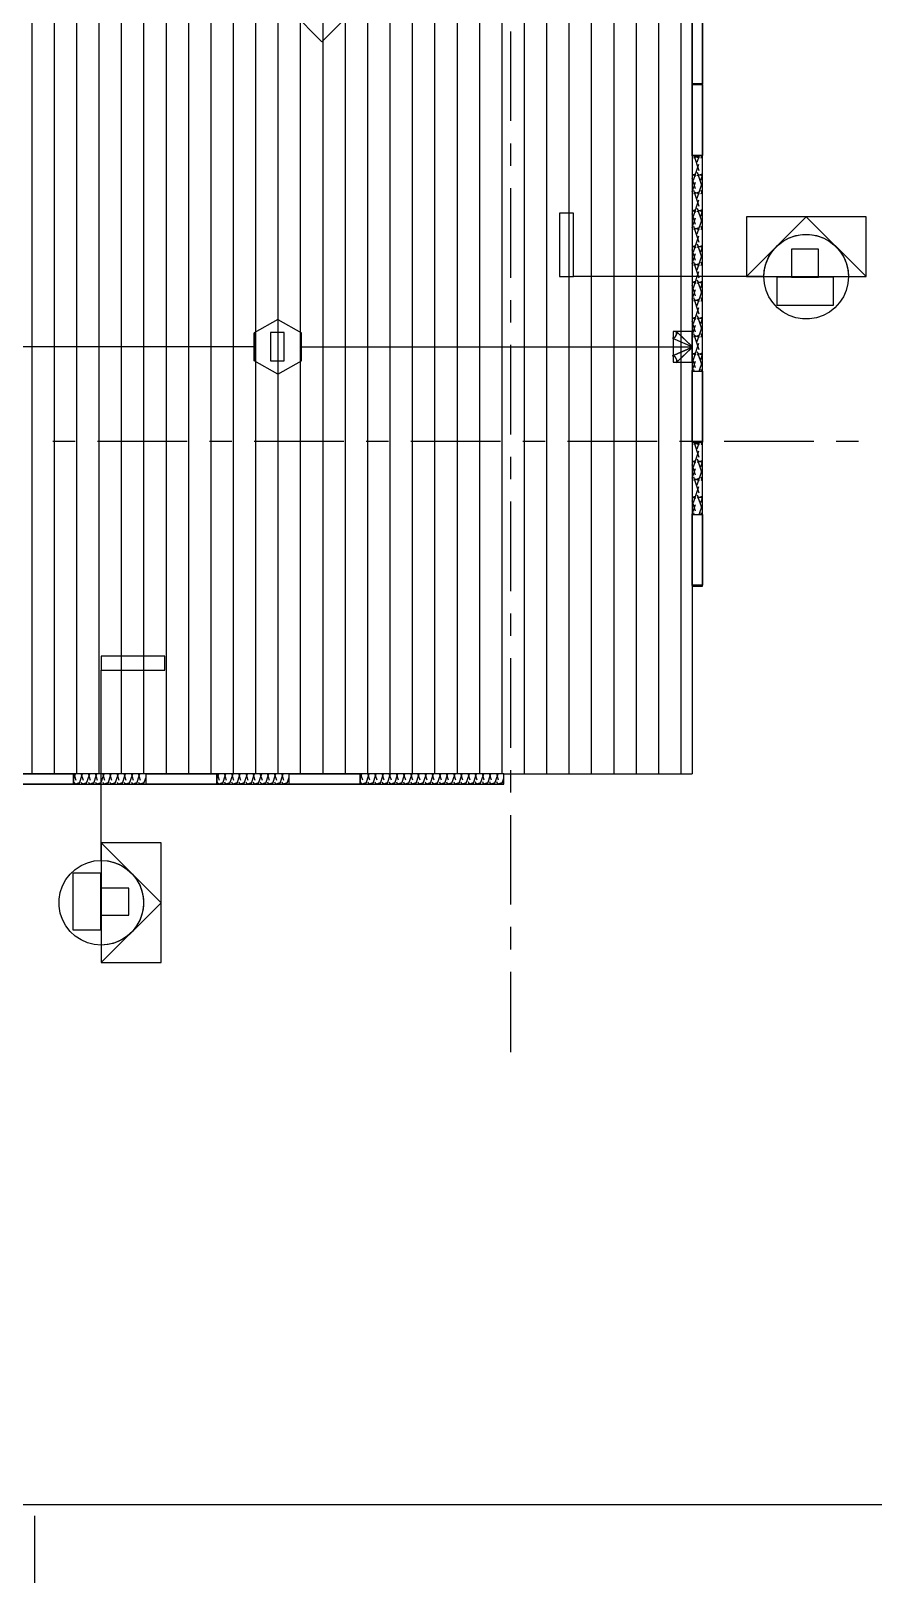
# Model space of a CAD drawing. Extents: x 0 to 3024, y 0 to 2160.
# Drawn here: x 1376 to 1715, y 23 to 646 of the extents above; entities that cross this region are included whole.
import ezdxf

# ---------------------------------------------------------------- set-up
doc = ezdxf.new("R2010")
doc.units = 0
doc.layers.add('CTR-1st_Phase-Structure_S213-THIRD_FLOOR_FRAMING_PLAN', color=7, linetype='CONTINUOUS')

msp = doc.modelspace()

# ---------------------------------------------------------------- linework, layer by layer
at = {"layer": 'CTR-1st_Phase-Structure_S213-THIRD_FLOOR_FRAMING_PLAN', "color": 7}
for points in [[(53.999999, 2106.060001), (53.999999, 54.060053), (2969.999926, 54.060053)], [(1641.479959, 625.200038), (1641.479959, 653.700038)], [(1645.559959, 653.700038), (1645.559959, 625.200038)], [(1641.479959, 625.200038), (1645.559959, 625.200038)], [(1641.479959, 596.400039), (1641.479959, 624.900038)], [(1641.479959, 624.900038), (1645.559959, 624.900038)], [(1645.559959, 624.900038), (1645.559959, 596.400039)], [(1641.479959, 596.400039), (1645.559959, 596.400039)], [(1588.13996, 573.18004), (1588.13996, 547.68004)], [(1593.77996, 573.18004), (1588.13996, 573.18004)], [(1593.77996, 547.68004), (1593.77996, 573.18004)], [(1704.299957, 547.68004), (1711.379957, 547.68004), (1687.319958, 571.74004), (1663.259958, 547.68004), (1670.279958, 547.68004), (1670.519958, 550.44004), (1671.239958, 553.20004), (1672.319958, 555.78004), (1673.879958, 558.12004), (1675.799958, 560.16004), (1678.019958, 561.90004), (1680.479958, 563.22004), (1683.119958, 564.18004), (1685.879958, 564.60004), (1688.699958, 564.60004), (1691.459958, 564.18004), (1694.159958, 563.22004), (1696.619958, 561.90004), (1698.839958, 560.16004), (1700.699957, 558.12004), (1702.259957, 555.78004), (1703.399957, 553.20004), (1704.059957, 550.44004), (1704.299957, 547.68004), (1704.059957, 544.86004), (1703.399957, 542.16004), (1702.259957, 539.580041), (1700.699957, 537.240041), (1698.839958, 535.140041), (1696.619958, 533.400041), (1694.159958, 532.080041), (1691.459958, 531.180041), (1688.699958, 530.700041), (1685.879958, 530.700041), (1683.119958, 531.180041), (1680.479958, 532.080041), (1678.019958, 533.400041), (1675.799958, 535.140041), (1673.879958, 537.240041), (1672.319958, 539.580041), (1671.239958, 542.16004), (1670.519958, 544.86004), (1670.279958, 547.68004)], [(1588.13996, 547.68004), (1593.77996, 547.68004)], [(1670.279958, 547.68004), (1593.77996, 547.68004)], [(1474.919963, 530.400041), (1465.319963, 525.060041), (1465.319963, 513.900041)], [(1474.919963, 530.400041), (1484.399963, 525.060041)], [(1474.919963, 508.500041), (1465.319963, 513.900041), (1465.319963, 525.060041)], [(1474.919963, 508.500041), (1484.399963, 513.900041), (1484.399963, 525.060041)], [(1634.579959, 523.380041), (1634.939959, 524.040041)], [(1641.539959, 519.480041), (1634.879959, 525.780041)], [(1635.179959, 524.820041), (1635.179959, 525.420041), (1634.879959, 525.780041)], [(1634.999959, 524.040041), (1635.179959, 524.760041)], [(1465.319963, 519.480041), (1308.359967, 519.480041)], [(1484.399963, 519.480041), (1641.539959, 519.480041)], [(1633.619959, 522.900041), (1634.039959, 522.960041)], [(1633.619959, 522.900041), (1641.539959, 519.480041)], [(1633.619959, 515.820041), (1641.539959, 519.300041)], [(1634.099959, 522.960041), (1634.519959, 523.380041)], [(1641.539959, 519.300041), (1634.879959, 513.000041)], [(1633.619959, 515.820041), (1634.039959, 515.820041)], [(1634.099959, 515.820041), (1634.519959, 515.400041)], [(1634.579959, 515.400041), (1634.939959, 514.740041)], [(1634.999959, 514.680041), (1635.179959, 513.960041), (1635.179959, 513.300041), (1634.879959, 513.000041)], [(1641.479959, 481.200042), (1641.479959, 509.700041)], [(1641.479959, 509.700041), (1645.559959, 509.700041)], [(1645.559959, 509.700041), (1645.559959, 481.200042)], [(1641.479959, 481.200042), (1645.559959, 481.200042)], [(1641.479959, 423.600043), (1641.479959, 423.300043), (1645.559959, 423.300043), (1645.559959, 423.600043), (1641.479959, 423.600043), (1641.479959, 452.100043)], [(1641.479959, 452.100043), (1645.559959, 452.100043)], [(1645.559959, 452.100043), (1645.559959, 423.600043)], [(1641.479959, 423.600043), (1645.559959, 423.600043)], [(1641.479959, 423.300043), (1641.479959, 347.760045)], [(1403.879965, 395.160044), (1403.879965, 389.520044)], [(1429.379964, 395.160044), (1403.879965, 395.160044)], [(1429.379964, 389.520044), (1429.379964, 395.160044)], [(1403.879965, 313.020046), (1403.879965, 389.520044)], [(1403.879965, 389.520044), (1429.379964, 389.520044)], [(1364.279966, 347.760045), (1392.779965, 347.760045)], [(1392.779965, 343.620045), (1364.279966, 343.620045)], [(1392.779965, 343.620045), (1392.779965, 347.760045)], [(1421.879964, 347.760045), (1450.379964, 347.760045)], [(1421.879964, 343.620045), (1421.879964, 347.760045)], [(1450.379964, 343.620045), (1421.879964, 343.620045)], [(1450.379964, 343.620045), (1450.379964, 347.760045)], [(1507.979962, 343.620045), (1565.759961, 343.620045), (1565.759961, 347.760045), (1507.979962, 347.760045), (1507.979962, 343.620045), (1479.479963, 343.620045)], [(1479.479963, 347.760045), (1507.979962, 347.760045)], [(1479.479963, 343.620045), (1479.479963, 347.760045)], [(1507.979962, 343.620045), (1507.979962, 347.760045)], [(1565.759961, 347.760045), (1641.479959, 347.760045)], [(1403.879965, 279.000047), (1403.879965, 271.920047), (1427.939964, 295.980047), (1403.879965, 320.040046), (1403.879965, 313.020046), (1406.699965, 312.780046), (1409.399965, 312.060046), (1411.979965, 310.980046), (1414.319965, 309.420046), (1416.419965, 307.500046), (1418.099965, 305.280046), (1419.479965, 302.820046), (1420.379964, 300.180046), (1420.859964, 297.420047), (1420.859964, 294.600047), (1420.379964, 291.840047), (1419.479965, 289.200047), (1418.099965, 286.680047), (1416.419965, 284.460047), (1414.319965, 282.600047), (1411.979965, 281.040047), (1409.399965, 279.900047), (1406.699965, 279.240047), (1403.879965, 279.000047), (1401.059965, 279.240047), (1398.359965, 279.900047), (1395.779965, 281.040047), (1393.439965, 282.600047), (1391.339965, 284.460047), (1389.659965, 286.680047), (1388.279965, 289.200047), (1387.379965, 291.840047), (1386.959965, 294.600047), (1386.959965, 297.420047), (1387.379965, 300.180046), (1388.279965, 302.820046), (1389.659965, 305.280046), (1391.339965, 307.500046), (1393.439965, 309.420046), (1395.779965, 310.980046), (1398.359965, 312.060046), (1401.059965, 312.780046), (1403.879965, 313.020046)], [(1376.999966, 49.560053), (1376.999966, 22.560053)]]:
    msp.add_lwpolyline(points, dxfattribs=at)
for points in [[(1641.479959, 913.200031), (1641.479959, 423.300043), (1645.559959, 423.300043), (1645.559959, 913.200031)], [(1492.619963, 666.120037), (1504.619962, 654.120038), (1492.619963, 642.060038), (1480.619963, 654.120038)], [(1641.479959, 625.200038), (1641.479959, 624.900038), (1645.559959, 624.900038), (1645.559959, 625.200038)], [(1641.479959, 596.400039), (1641.479959, 509.700041), (1645.559959, 509.700041), (1645.559959, 596.400039)], [(1588.13996, 573.18004), (1588.13996, 547.68004), (1593.77996, 547.68004), (1593.77996, 573.18004)], [(1588.13996, 573.18004), (1588.13996, 547.68004), (1593.77996, 547.68004), (1593.77996, 573.18004)], [(1663.259958, 571.74004), (1663.259958, 547.68004), (1711.379957, 547.68004), (1711.379957, 571.74004)], [(1687.319958, 571.74004), (1663.259958, 547.68004), (1670.279958, 547.68004), (1670.459958, 550.08004), (1670.999958, 552.48004), (1671.839958, 554.70004), (1672.979958, 556.86004), (1674.419958, 558.78004), (1676.159958, 560.52004), (1678.079958, 561.96004), (1680.239958, 563.16004), (1682.519958, 564.00004), (1684.859958, 564.48004), (1687.319958, 564.66004), (1689.719958, 564.48004), (1692.119958, 564.00004), (1694.339958, 563.16004), (1696.499958, 561.96004), (1698.419958, 560.52004), (1700.159957, 558.78004), (1701.599957, 556.86004), (1702.799957, 554.70004), (1703.639957, 552.48004), (1704.119957, 550.08004), (1704.299957, 547.68004), (1711.379957, 547.68004)], [(1681.439958, 558.78004), (1681.439958, 547.50004), (1692.299958, 547.50004), (1692.299958, 558.78004)], [(1675.439958, 547.50004), (1675.439958, 536.280041), (1698.299958, 536.280041), (1698.299958, 547.50004)], [(1471.979963, 525.180041), (1471.979963, 513.900041), (1477.440063, 513.900041), (1477.440063, 525.180041)], [(1641.539959, 519.480041), (1635.119959, 525.600041), (1635.179959, 525.420041), (1635.179959, 525.240041), (1635.179959, 525.000041), (1635.179959, 524.760041), (1635.119959, 524.460041), (1634.999959, 524.160041), (1634.939959, 523.920041), (1634.759959, 523.680041), (1634.639959, 523.440041), (1634.459959, 523.260041), (1634.279959, 523.080041), (1634.099959, 522.960041), (1633.919959, 522.900041), (1633.799959, 522.900041), (1633.619959, 522.900041)], [(1633.799959, 525.600041), (1633.799959, 513.240041), (1641.480059, 513.240041), (1641.480059, 525.600041)], [(1641.539959, 519.300041), (1633.619959, 515.820041), (1633.799959, 515.880041), (1633.919959, 515.880041), (1634.099959, 515.760041), (1634.279959, 515.700041), (1634.459959, 515.520041), (1634.639959, 515.340041), (1634.759959, 515.100041), (1634.939959, 514.860041), (1634.999959, 514.560041), (1635.119959, 514.320041), (1635.179959, 514.020041), (1635.179959, 513.780041), (1635.179959, 513.540041), (1635.179959, 513.360041), (1635.119959, 513.180041)], [(1641.479959, 481.200042), (1641.479959, 452.100043), (1645.559959, 452.100043), (1645.559959, 481.200042)], [(1403.879965, 395.160044), (1403.879965, 389.519944), (1429.379964, 389.519944), (1429.379964, 395.160044)], [(1429.379964, 395.160044), (1403.879965, 395.160044), (1403.879965, 389.520044), (1429.379964, 389.520044)], [(384.77999, 347.760045), (384.77999, 343.620145), (1565.759961, 343.620145), (1565.759961, 347.760045)], [(1392.779965, 343.620045), (1421.879964, 343.620045), (1421.879964, 347.760045), (1392.779965, 347.760045)], [(1450.379964, 343.620045), (1479.479963, 343.620045), (1479.479963, 347.760045), (1450.379964, 347.760045)], [(1403.879965, 320.040046), (1403.879965, 271.980047), (1427.939964, 271.980047), (1427.939964, 320.040046)], [(1427.939964, 295.980047), (1403.879965, 320.040046), (1403.879965, 313.020046), (1406.279965, 312.840046), (1408.679965, 312.300046), (1410.959965, 311.460046), (1413.059965, 310.320046), (1415.039965, 308.880046), (1416.719965, 307.140046), (1418.219965, 305.220046), (1419.359965, 303.060046), (1420.199964, 300.780046), (1420.739964, 298.440047), (1420.919964, 295.980047), (1420.739964, 293.580047), (1420.199964, 291.240047), (1419.359965, 288.960047), (1418.219965, 286.800047), (1416.719965, 284.880047), (1415.039965, 283.140047), (1413.059965, 281.700047), (1410.959965, 280.560047), (1408.679965, 279.660047), (1406.279965, 279.180047), (1403.879965, 279.000047), (1403.879965, 271.920047)], [(1392.479965, 307.860046), (1392.479965, 285.060047), (1403.699965, 285.060047), (1403.699965, 307.860046)], [(1403.699965, 301.920046), (1403.699965, 291.000047), (1414.979965, 291.000047), (1414.979965, 301.920046)]]:
    msp.add_lwpolyline(points, close=True, dxfattribs=at)
at = {"layer": 'CTR-1st_Phase-Structure_S213-THIRD_FLOOR_FRAMING_PLAN', "color": 1}
for points in [[(1375.919966, 666.180037), (1375.919966, 643.680038)], [(1384.919965, 666.180037), (1384.919965, 643.680038)], [(1393.919965, 666.180037), (1393.919965, 643.680038)], [(1402.919965, 666.180037), (1402.919965, 643.680038)], [(1411.919965, 666.180037), (1411.919965, 643.680038)], [(1420.919964, 666.180037), (1420.919964, 643.680038)], [(1429.919964, 666.180037), (1429.919964, 643.680038)], [(1438.919964, 666.180037), (1438.919964, 643.680038)], [(1447.919964, 666.180037), (1447.919964, 643.680038)], [(1456.919964, 666.180037), (1456.919964, 643.680038)], [(1465.919963, 666.180037), (1465.919963, 643.680038)], [(1474.919963, 666.180037), (1474.919963, 643.680038)], [(1483.919963, 666.180037), (1483.919963, 643.680038)], [(1492.919963, 666.180037), (1492.919963, 643.680038)], [(1501.919962, 666.180037), (1501.919962, 643.680038)], [(1510.919962, 666.180037), (1510.919962, 643.680038)], [(1519.919962, 666.180037), (1519.919962, 643.680038)], [(1528.919962, 666.180037), (1528.919962, 643.680038)], [(1537.919962, 666.180037), (1537.919962, 643.680038)], [(1546.919961, 666.180037), (1546.919961, 643.680038)], [(1555.919961, 666.180037), (1555.919961, 643.680038)], [(1564.919961, 666.180037), (1564.919961, 643.680038)], [(1573.919961, 666.180037), (1573.919961, 643.680038)], [(1582.91996, 666.180037), (1582.91996, 643.680038)], [(1591.91996, 666.180037), (1591.91996, 643.680038)], [(1600.91996, 666.180037), (1600.91996, 643.680038)], [(1609.91996, 666.180037), (1609.91996, 643.680038)], [(1618.91996, 666.180037), (1618.91996, 643.680038)], [(1627.919959, 666.180037), (1627.919959, 643.680038)], [(1636.919959, 666.180037), (1636.919959, 643.680038)], [(1375.919966, 643.680038), (1375.919966, 370.260045), (1375.919966, 347.760045)], [(1384.919965, 643.680038), (1384.919965, 370.260045), (1384.919965, 347.760045)], [(1393.919965, 643.680038), (1393.919965, 370.260045), (1393.919965, 347.760045)], [(1402.919965, 643.680038), (1402.919965, 370.260045), (1402.919965, 347.760045)], [(1411.919965, 643.680038), (1411.919965, 370.260045), (1411.919965, 347.760045)], [(1420.919964, 643.680038), (1420.919964, 370.260045), (1420.919964, 347.760045)], [(1429.919964, 643.680038), (1429.919964, 370.260045), (1429.919964, 347.760045)], [(1438.919964, 643.680038), (1438.919964, 370.260045), (1438.919964, 347.760045)], [(1447.919964, 643.680038), (1447.919964, 370.260045), (1447.919964, 347.760045)], [(1456.919964, 643.680038), (1456.919964, 370.260045), (1456.919964, 347.760045)], [(1465.919963, 643.680038), (1465.919963, 370.260045), (1465.919963, 347.760045)], [(1474.919963, 643.680038), (1474.919963, 370.260045), (1474.919963, 347.760045)], [(1483.919963, 643.680038), (1483.919963, 370.260045), (1483.919963, 347.760045)], [(1492.919963, 643.680038), (1492.919963, 370.260045), (1492.919963, 347.760045)], [(1501.919962, 643.680038), (1501.919962, 370.260045), (1501.919962, 347.760045)], [(1510.919962, 643.680038), (1510.919962, 370.260045), (1510.919962, 347.760045)], [(1519.919962, 643.680038), (1519.919962, 370.260045), (1519.919962, 347.760045)], [(1528.919962, 643.680038), (1528.919962, 370.260045), (1528.919962, 347.760045)], [(1537.919962, 643.680038), (1537.919962, 370.260045), (1537.919962, 347.760045)], [(1546.919961, 643.680038), (1546.919961, 370.260045), (1546.919961, 347.760045)], [(1555.919961, 643.680038), (1555.919961, 370.260045), (1555.919961, 347.760045)], [(1564.919961, 643.680038), (1564.919961, 370.260045), (1564.919961, 347.760045)], [(1568.579961, 610.260039), (1568.579961, 646.260038)], [(1573.919961, 643.680038), (1573.919961, 370.260045), (1573.919961, 347.760045)], [(1582.91996, 643.680038), (1582.91996, 370.260045), (1582.91996, 347.760045)], [(1591.91996, 643.680038), (1591.91996, 370.260045), (1591.91996, 347.760045)], [(1600.91996, 643.680038), (1600.91996, 370.260045), (1600.91996, 347.760045)], [(1609.91996, 643.680038), (1609.91996, 370.260045), (1609.91996, 347.760045)], [(1618.91996, 643.680038), (1618.91996, 370.260045), (1618.91996, 347.760045)], [(1627.919959, 643.680038), (1627.919959, 370.260045), (1627.919959, 347.760045)], [(1636.919959, 643.680038), (1636.919959, 370.260045), (1636.919959, 347.760045)], [(1568.579961, 592.260039), (1568.579961, 601.260039)], [(1568.579961, 547.26004), (1568.579961, 583.260039)], [(1568.579961, 529.260041), (1568.579961, 538.260041)], [(1568.579961, 484.260042), (1568.579961, 520.260041)], [(1393.379965, 481.380042), (1384.379965, 481.380042)], [(1438.379964, 481.380042), (1402.379965, 481.380042)], [(1456.379964, 481.380042), (1447.379964, 481.380042)], [(1501.379962, 481.380042), (1465.379963, 481.380042)], [(1519.379962, 481.380042), (1510.379962, 481.380042)], [(1564.379961, 481.380042), (1528.379962, 481.380042)], [(1582.37996, 481.380042), (1573.379961, 481.380042)], [(1627.379959, 481.380042), (1591.37996, 481.380042)], [(1645.379959, 481.380042), (1636.379959, 481.380042)], [(1690.379958, 481.380042), (1654.379959, 481.380042)], [(1708.379957, 481.380042), (1699.379958, 481.380042)], [(1568.579961, 466.260042), (1568.579961, 475.260042)], [(1568.579961, 421.260043), (1568.579961, 457.260043)], [(1568.579961, 403.260044), (1568.579961, 412.260044)], [(1568.579961, 358.260045), (1568.579961, 394.260044)], [(1568.579961, 340.260045), (1568.579961, 349.260045)], [(1568.579961, 295.260047), (1568.579961, 331.260046)], [(1568.579961, 277.260047), (1568.579961, 286.260047)], [(1568.579961, 235.980048), (1568.579961, 268.260047)]]:
    msp.add_lwpolyline(points, dxfattribs=at)
at = {"layer": 'CTR-1st_Phase-Structure_S213-THIRD_FLOOR_FRAMING_PLAN', "color": 2}
for points in [[(1641.479959, 625.080038), (1641.479959, 625.200038)], [(1642.319959, 624.900038), (1642.259959, 625.200038)], [(1643.879959, 624.900038), (1644.239959, 625.020038), (1644.239959, 625.020038)], [(1644.299959, 624.900038), (1644.359959, 625.200038)], [(1645.199959, 624.900038), (1645.139959, 625.200038)], [(1641.479959, 596.280039), (1641.479959, 596.400039)], [(1641.599959, 595.260039), (1641.479959, 595.320039)], [(1642.019959, 586.440039), (1644.179959, 592.920039)], [(1642.079959, 595.500039), (1644.239959, 596.220039), (1644.239959, 596.220039)], [(1644.299959, 590.220039), (1642.259959, 596.400039)], [(1644.479959, 595.260039), (1642.319959, 595.980039), (1642.319959, 595.980039)], [(1643.459959, 593.640039), (1644.359959, 596.400039)], [(1644.959959, 595.500039), (1645.559959, 595.740039)], [(1645.559959, 595.080039), (1645.139959, 596.400039)], [(1645.559959, 595.860039), (1645.199959, 595.980039), (1645.199959, 595.980039)], [(1641.479959, 588.600039), (1642.799959, 589.020039), (1642.799959, 589.020039)], [(1643.039959, 588.060039), (1641.479959, 588.600039)], [(1642.859959, 583.020039), (1641.479959, 587.280039)], [(1643.519959, 588.300039), (1645.559959, 589.020039)], [(1645.559959, 583.560039), (1643.579959, 589.500039)], [(1645.559959, 588.180039), (1643.759959, 588.780039), (1643.759959, 588.780039)], [(1644.899959, 586.440039), (1645.559959, 588.480039)], [(1641.479959, 581.820039), (1642.739959, 585.720039)], [(1641.599959, 580.860039), (1641.479959, 580.920039)], [(1642.079959, 581.100039), (1644.239959, 581.820039), (1644.239959, 581.820039)], [(1644.299959, 575.82004), (1642.139959, 582.300039)], [(1644.479959, 580.860039), (1642.319959, 581.580039), (1642.319959, 581.580039)], [(1643.459959, 579.24004), (1645.559959, 585.600039)], [(1644.959959, 581.100039), (1645.559959, 581.340039)], [(1645.559959, 580.680039), (1645.019959, 582.300039)], [(1645.559959, 581.460039), (1645.199959, 581.580039), (1645.199959, 581.580039)], [(1641.479959, 574.20004), (1642.799959, 574.62004), (1642.799959, 574.62004)], [(1643.039959, 573.66004), (1641.479959, 574.20004)], [(1642.019959, 572.04004), (1644.179959, 578.52004)], [(1643.519959, 573.90004), (1645.559959, 574.62004)], [(1645.559959, 569.16004), (1643.579959, 575.10004)], [(1645.559959, 573.78004), (1643.759959, 574.38004), (1643.759959, 574.38004)], [(1644.899959, 572.04004), (1645.559959, 574.08004)], [(1642.859959, 568.62004), (1641.479959, 572.88004)], [(1641.479959, 567.42004), (1642.739959, 571.32004)], [(1644.299959, 561.42004), (1642.139959, 567.90004)], [(1643.459959, 564.84004), (1645.559959, 571.20004)], [(1645.559959, 566.28004), (1645.019959, 567.90004)], [(1641.599959, 566.46004), (1641.479959, 566.52004)], [(1642.019959, 557.64004), (1644.179959, 564.12004)], [(1642.079959, 566.70004), (1644.239959, 567.42004), (1644.239959, 567.42004)], [(1644.479959, 566.46004), (1642.319959, 567.18004), (1642.319959, 567.18004)], [(1644.959959, 566.70004), (1645.559959, 566.94004)], [(1645.559959, 567.06004), (1645.199959, 567.18004), (1645.199959, 567.18004)], [(1641.479959, 559.80004), (1642.799959, 560.22004), (1642.799959, 560.22004)], [(1643.039959, 559.26004), (1641.479959, 559.80004)], [(1642.859959, 554.22004), (1641.479959, 558.48004)], [(1641.479959, 553.02004), (1642.739959, 556.92004)], [(1643.459959, 550.44004), (1645.559959, 556.80004)], [(1643.519959, 559.50004), (1645.559959, 560.22004)], [(1645.559959, 554.76004), (1643.579959, 560.70004)], [(1645.559959, 559.38004), (1643.759959, 559.98004), (1643.759959, 559.98004)], [(1644.899959, 557.64004), (1645.559959, 559.68004)], [(1641.599959, 552.06004), (1641.479959, 552.12004)], [(1642.019959, 543.24004), (1644.179959, 549.72004)], [(1642.079959, 552.30004), (1644.239959, 553.02004), (1644.239959, 553.02004)], [(1644.299959, 547.02004), (1642.139959, 553.50004)], [(1644.479959, 552.06004), (1642.319959, 552.78004), (1642.319959, 552.78004)], [(1644.959959, 552.30004), (1645.559959, 552.54004)], [(1645.559959, 551.88004), (1645.019959, 553.50004)], [(1645.559959, 552.66004), (1645.199959, 552.78004), (1645.199959, 552.78004)], [(1641.479959, 545.40004), (1642.799959, 545.82004), (1642.799959, 545.82004)], [(1643.039959, 544.86004), (1641.479959, 545.40004)], [(1642.859959, 539.820041), (1641.479959, 544.08004)], [(1643.519959, 545.10004), (1645.559959, 545.82004)], [(1645.559959, 540.36004), (1643.579959, 546.30004)], [(1645.559959, 544.98004), (1643.759959, 545.58004), (1643.759959, 545.58004)], [(1644.899959, 543.24004), (1645.559959, 545.28004)], [(1641.479959, 538.620041), (1642.739959, 542.52004)], [(1641.599959, 537.660041), (1641.479959, 537.720041)], [(1642.079959, 537.900041), (1644.239959, 538.620041), (1644.239959, 538.620041)], [(1644.299959, 532.620041), (1642.139959, 539.100041)], [(1644.479959, 537.660041), (1642.319959, 538.380041), (1642.319959, 538.380041)], [(1643.459959, 536.040041), (1645.559959, 542.40004)], [(1644.959959, 537.900041), (1645.559959, 538.140041)], [(1645.559959, 537.480041), (1645.019959, 539.100041)], [(1645.559959, 538.260041), (1645.199959, 538.380041), (1645.199959, 538.380041)], [(1641.479959, 531.000041), (1642.799959, 531.420041), (1642.799959, 531.420041)], [(1642.979959, 530.460041), (1641.479959, 531.000041)], [(1642.019959, 528.840041), (1644.179959, 535.320041)], [(1643.519959, 530.700041), (1645.559959, 531.420041)], [(1645.559959, 525.960041), (1643.579959, 531.900041)], [(1645.559959, 530.580041), (1643.699959, 531.180041), (1643.699959, 531.180041)], [(1644.899959, 528.840041), (1645.559959, 530.820041)], [(1642.859959, 525.420041), (1641.479959, 529.680041)], [(1641.479959, 524.220041), (1642.739959, 528.120041)], [(1642.079959, 523.500041), (1644.239959, 524.220041), (1644.239959, 524.220041)], [(1644.299959, 518.220041), (1642.139959, 524.700041)], [(1643.459959, 521.640041), (1645.559959, 527.940041)], [(1645.559959, 523.020041), (1645.019959, 524.700041)], [(1641.539959, 523.260041), (1641.479959, 523.320041)], [(1642.019959, 514.440041), (1644.179959, 520.920041)], [(1644.419959, 523.260041), (1642.259959, 523.980041), (1642.259959, 523.980041)], [(1644.959959, 523.500041), (1645.559959, 523.740041)], [(1645.559959, 523.860041), (1645.139959, 523.980041), (1645.139959, 523.980041)], [(1641.479959, 516.600041), (1642.799959, 517.020041), (1642.799959, 517.020041)], [(1642.979959, 516.060041), (1641.479959, 516.600041)], [(1642.859959, 511.020041), (1641.479959, 515.280041)], [(1641.479959, 509.820041), (1642.739959, 513.720041)], [(1643.519959, 516.300041), (1645.559959, 517.020041)], [(1645.559959, 511.500041), (1643.579959, 517.500041)], [(1645.559959, 516.180041), (1643.699959, 516.780041), (1643.699959, 516.780041)], [(1644.299959, 509.700041), (1645.559959, 513.540041)], [(1644.899959, 514.440041), (1645.559959, 516.420041)], [(1642.319959, 509.700041), (1642.139959, 510.300041)], [(1643.879959, 509.700041), (1644.239959, 509.820041), (1644.239959, 509.820041)], [(1645.199959, 509.700041), (1645.019959, 510.300041)], [(1641.479959, 481.020042), (1641.539959, 481.200042)], [(1642.139959, 480.300042), (1644.299959, 481.020042), (1644.299959, 481.020042)], [(1644.299959, 475.020042), (1642.259959, 481.200042)], [(1644.419959, 480.060042), (1642.259959, 480.780042), (1642.259959, 480.780042)], [(1643.459959, 478.440042), (1644.419959, 481.200042)], [(1645.019959, 480.300042), (1645.559959, 480.540042)], [(1645.559959, 479.820042), (1645.139959, 481.200042)], [(1645.559959, 480.660042), (1645.139959, 480.780042), (1645.139959, 480.780042)], [(1641.539959, 480.060042), (1641.479959, 480.120042)], [(1642.019959, 471.240042), (1644.179959, 477.720042)], [(1645.559959, 468.300042), (1643.579959, 474.300042)], [(1641.479959, 473.400042), (1642.859959, 473.820042), (1642.859959, 473.820042)], [(1642.979959, 472.860042), (1641.479959, 473.400042)], [(1642.859959, 467.820042), (1641.479959, 472.020042)], [(1641.479959, 466.620042), (1642.739959, 470.520042)], [(1643.459959, 464.040042), (1645.559959, 470.340042)], [(1643.579959, 473.100042), (1645.559959, 473.820042)], [(1645.559959, 472.980042), (1643.699959, 473.580042), (1643.699959, 473.580042)], [(1644.899959, 471.240042), (1645.559959, 473.220042)], [(1641.539959, 465.660042), (1641.479959, 465.660042)], [(1642.019959, 456.840043), (1644.179959, 463.320042)], [(1644.299959, 460.620042), (1642.139959, 467.100042)], [(1642.139959, 465.900042), (1644.299959, 466.620042), (1644.299959, 466.620042)], [(1644.419959, 465.660042), (1642.259959, 466.380042), (1642.259959, 466.380042)], [(1645.559959, 465.420042), (1645.019959, 467.100042)], [(1645.019959, 465.900042), (1645.559959, 466.140042)], [(1645.559959, 466.260042), (1645.139959, 466.380042), (1645.139959, 466.380042)], [(1641.479959, 459.000043), (1642.859959, 459.420043), (1642.859959, 459.420043)], [(1642.979959, 458.460043), (1641.479959, 458.940043)], [(1642.859959, 453.420043), (1641.479959, 457.620043)], [(1641.479959, 452.220043), (1642.739959, 456.120043)], [(1645.559959, 453.900043), (1643.579959, 459.900043)], [(1643.579959, 458.700043), (1645.559959, 459.420043)], [(1645.559959, 458.580043), (1643.699959, 459.180043), (1643.699959, 459.180043)], [(1644.299959, 452.100043), (1645.559959, 455.940043)], [(1644.899959, 456.840043), (1645.559959, 458.820043)], [(1642.319959, 452.100043), (1642.139959, 452.700043)], [(1643.879959, 452.100043), (1644.299959, 452.220043), (1644.299959, 452.220043)], [(1645.199959, 452.100043), (1645.019959, 452.700043)], [(1641.479959, 423.420043), (1641.539959, 423.600043)], [(1642.319959, 423.300043), (1642.259959, 423.600043)], [(1643.939959, 423.300043), (1644.299959, 423.480043), (1644.299959, 423.480043)], [(1644.299959, 423.300043), (1644.419959, 423.600043)], [(1645.199959, 423.300043), (1645.139959, 423.600043)], [(1392.779965, 345.600045), (1393.499965, 347.760045)], [(1393.799965, 345.120045), (1392.959965, 347.760045)], [(1393.379965, 343.620045), (1393.079965, 344.400045)], [(1394.099965, 343.620045), (1393.079965, 343.980045), (1393.079965, 343.980045)], [(1393.199965, 343.620045), (1395.179965, 344.280045), (1395.179965, 344.280045)], [(1394.999965, 343.620045), (1396.379965, 347.760045)], [(1396.679965, 345.120045), (1395.839965, 347.760045)], [(1396.259965, 343.620045), (1395.959965, 344.400045)], [(1396.979965, 343.620045), (1395.959965, 343.980045), (1395.959965, 343.980045)], [(1396.079965, 343.620045), (1398.059965, 344.280045), (1398.059965, 344.280045)], [(1397.879965, 343.620045), (1399.259965, 347.760045)], [(1399.559965, 345.120045), (1398.719965, 347.760045)], [(1399.139965, 343.620045), (1398.839965, 344.400045)], [(1399.859965, 343.620045), (1398.839965, 343.980045), (1398.839965, 343.980045)], [(1398.959965, 343.620045), (1400.939965, 344.280045), (1400.939965, 344.280045)], [(1400.759965, 343.620045), (1402.139965, 347.760045)], [(1402.439965, 345.120045), (1401.599965, 347.760045)], [(1402.019965, 343.620045), (1401.719965, 344.400045)], [(1402.739965, 343.620045), (1401.719965, 343.980045), (1401.719965, 343.980045)], [(1401.899965, 343.620045), (1403.819965, 344.280045), (1403.819965, 344.280045)], [(1403.639965, 343.620045), (1405.019965, 347.760045)], [(1405.319965, 345.120045), (1404.479965, 347.760045)], [(1404.899965, 343.620045), (1404.599965, 344.400045)], [(1405.619965, 343.620045), (1404.599965, 343.980045), (1404.599965, 343.980045)], [(1404.779965, 343.620045), (1406.699965, 344.280045), (1406.699965, 344.280045)], [(1406.519965, 343.620045), (1407.899965, 347.760045)], [(1408.199965, 345.120045), (1407.359965, 347.760045)], [(1407.779965, 343.620045), (1407.479965, 344.400045)], [(1408.499965, 343.620045), (1407.479965, 343.980045), (1407.479965, 343.980045)], [(1407.659965, 343.620045), (1409.579965, 344.280045), (1409.579965, 344.280045)], [(1409.399965, 343.620045), (1410.779965, 347.760045)], [(1411.079965, 345.120045), (1410.239965, 347.760045)], [(1410.659965, 343.620045), (1410.359965, 344.400045)], [(1411.379965, 343.620045), (1410.359965, 343.980045), (1410.359965, 343.980045)], [(1410.539965, 343.620045), (1412.459965, 344.280045), (1412.459965, 344.280045)], [(1412.279965, 343.620045), (1413.659965, 347.760045)], [(1413.959965, 345.120045), (1413.119965, 347.760045)], [(1413.539965, 343.620045), (1413.239965, 344.400045)], [(1414.259965, 343.620045), (1413.239965, 343.980045), (1413.239965, 343.980045)], [(1413.419965, 343.620045), (1415.339965, 344.280045), (1415.339965, 344.280045)], [(1415.159965, 343.620045), (1416.539965, 347.760045)], [(1416.839965, 345.120045), (1415.999965, 347.760045)], [(1416.419965, 343.620045), (1416.119965, 344.400045)], [(1417.139965, 343.620045), (1416.119965, 343.980045), (1416.119965, 343.980045)], [(1416.299965, 343.620045), (1418.219965, 344.280045), (1418.219965, 344.280045)], [(1418.039965, 343.620045), (1419.419965, 347.760045)], [(1419.719965, 345.120045), (1418.879965, 347.760045)], [(1419.299965, 343.620045), (1418.999965, 344.400045)], [(1420.019964, 343.620045), (1418.999965, 343.980045), (1418.999965, 343.980045)], [(1419.179965, 343.620045), (1421.099964, 344.280045), (1421.099964, 344.280045)], [(1420.919964, 343.620045), (1421.879964, 346.440045)], [(1421.879964, 347.340045), (1421.759964, 347.760045)], [(1450.379964, 345.600045), (1451.099964, 347.760045)], [(1451.399964, 345.180045), (1450.559964, 347.760045)], [(1450.979964, 343.620045), (1450.679964, 344.460045)], [(1451.699964, 343.620045), (1450.679964, 343.980045), (1450.679964, 343.980045)], [(1450.859964, 343.620045), (1452.779964, 344.280045), (1452.779964, 344.280045)], [(1452.599964, 343.620045), (1453.979964, 347.760045)], [(1454.279964, 345.180045), (1453.439964, 347.760045)], [(1453.859964, 343.620045), (1453.559964, 344.460045)], [(1454.579964, 343.620045), (1453.559964, 343.980045), (1453.559964, 343.980045)], [(1453.739964, 343.620045), (1455.659964, 344.280045), (1455.659964, 344.280045)], [(1455.479964, 343.620045), (1456.859964, 347.760045)], [(1457.159964, 345.180045), (1456.319964, 347.760045)], [(1456.739964, 343.620045), (1456.439964, 344.460045)], [(1457.459964, 343.620045), (1456.439964, 343.980045), (1456.439964, 343.980045)], [(1456.619964, 343.620045), (1458.539964, 344.280045), (1458.539964, 344.280045)], [(1458.359964, 343.620045), (1459.739964, 347.760045)], [(1460.039963, 345.180045), (1459.199964, 347.760045)], [(1459.619964, 343.620045), (1459.319964, 344.460045)], [(1460.339963, 343.620045), (1459.319964, 343.980045), (1459.319964, 343.980045)], [(1459.499964, 343.620045), (1461.419963, 344.280045), (1461.419963, 344.280045)], [(1461.239963, 343.620045), (1462.619963, 347.760045)], [(1462.919963, 345.180045), (1462.079963, 347.760045)], [(1462.499963, 343.620045), (1462.199963, 344.460045)], [(1463.219963, 343.620045), (1462.199963, 343.980045), (1462.199963, 343.980045)], [(1462.379963, 343.620045), (1464.299963, 344.280045), (1464.299963, 344.280045)], [(1464.119963, 343.620045), (1465.499963, 347.760045)], [(1465.799963, 345.180045), (1464.959963, 347.760045)], [(1465.379963, 343.620045), (1465.079963, 344.460045)], [(1466.099963, 343.620045), (1465.079963, 343.980045), (1465.079963, 343.980045)], [(1465.259963, 343.620045), (1467.179963, 344.280045), (1467.179963, 344.280045)], [(1466.999963, 343.620045), (1468.379963, 347.760045)], [(1468.679963, 345.180045), (1467.839963, 347.760045)], [(1468.259963, 343.620045), (1467.959963, 344.460045)], [(1469.039963, 343.620045), (1467.959963, 343.980045), (1467.959963, 343.980045)], [(1468.139963, 343.620045), (1470.059963, 344.280045), (1470.059963, 344.280045)], [(1469.879963, 343.620045), (1471.259963, 347.760045)], [(1471.559963, 345.180045), (1470.719963, 347.760045)], [(1471.139963, 343.620045), (1470.839963, 344.460045)], [(1471.919963, 343.620045), (1470.839963, 343.980045), (1470.839963, 343.980045)], [(1471.019963, 343.620045), (1472.939963, 344.280045), (1472.939963, 344.280045)], [(1472.759963, 343.620045), (1474.139963, 347.760045)], [(1474.439963, 345.180045), (1473.599963, 347.760045)], [(1474.019963, 343.620045), (1473.719963, 344.460045)], [(1474.799963, 343.620045), (1473.719963, 343.980045), (1473.719963, 343.980045)], [(1473.899963, 343.620045), (1475.819963, 344.280045), (1475.819963, 344.280045)], [(1475.639963, 343.620045), (1477.019963, 347.760045)], [(1477.319963, 345.180045), (1476.479963, 347.760045)], [(1476.899963, 343.620045), (1476.599963, 344.460045)], [(1477.679963, 343.620045), (1476.599963, 343.980045), (1476.599963, 343.980045)], [(1476.779963, 343.620045), (1478.699963, 344.280045), (1478.699963, 344.280045)], [(1478.519963, 343.620045), (1479.479963, 346.440045)], [(1479.479963, 347.340045), (1479.359963, 347.760045)], [(1507.979962, 345.600045), (1508.699962, 347.760045)], [(1508.999962, 345.240045), (1508.159962, 347.760045)], [(1508.579962, 343.620045), (1508.279962, 344.520045)], [(1509.359962, 343.620045), (1508.279962, 343.980045), (1508.279962, 343.980045)], [(1508.459962, 343.620045), (1510.379962, 344.280045), (1510.379962, 344.280045)], [(1510.199962, 343.620045), (1511.579962, 347.760045)], [(1511.879962, 345.240045), (1511.039962, 347.760045)], [(1511.459962, 343.620045), (1511.159962, 344.520045)], [(1512.239962, 343.620045), (1511.159962, 343.980045), (1511.159962, 343.980045)], [(1511.339962, 343.620045), (1513.259962, 344.280045), (1513.259962, 344.280045)], [(1513.079962, 343.620045), (1514.459962, 347.760045)], [(1514.759962, 345.240045), (1513.919962, 347.760045)], [(1514.339962, 343.620045), (1514.039962, 344.520045)], [(1515.119962, 343.620045), (1514.039962, 343.980045), (1514.039962, 343.980045)], [(1514.219962, 343.620045), (1516.139962, 344.280045), (1516.139962, 344.280045)], [(1515.959962, 343.620045), (1517.339962, 347.760045)], [(1517.639962, 345.240045), (1516.799962, 347.760045)], [(1517.219962, 343.620045), (1516.919962, 344.520045)], [(1517.999962, 343.620045), (1516.919962, 343.980045), (1516.919962, 343.980045)], [(1517.099962, 343.620045), (1519.019962, 344.280045), (1519.019962, 344.280045)], [(1518.839962, 343.620045), (1520.219962, 347.760045)], [(1520.519962, 345.240045), (1519.679962, 347.760045)], [(1520.099962, 343.620045), (1519.799962, 344.520045)], [(1520.879962, 343.620045), (1519.799962, 343.980045), (1519.799962, 343.980045)], [(1519.979962, 343.620045), (1521.899962, 344.280045), (1521.899962, 344.280045)], [(1521.719962, 343.620045), (1523.099962, 347.760045)], [(1523.399962, 345.240045), (1522.559962, 347.760045)], [(1522.979962, 343.620045), (1522.679962, 344.520045)], [(1523.759962, 343.620045), (1522.679962, 343.980045), (1522.679962, 343.980045)], [(1522.859962, 343.620045), (1524.779962, 344.280045), (1524.779962, 344.280045)], [(1524.599962, 343.620045), (1525.979962, 347.760045)], [(1526.279962, 345.240045), (1525.439962, 347.760045)], [(1525.859962, 343.620045), (1525.559962, 344.520045)], [(1526.639962, 343.620045), (1525.559962, 343.980045), (1525.559962, 343.980045)], [(1525.739962, 343.620045), (1527.659962, 344.280045), (1527.659962, 344.280045)], [(1527.479962, 343.620045), (1528.859962, 347.760045)], [(1529.159962, 345.240045), (1528.319962, 347.760045)], [(1528.739962, 343.620045), (1528.439962, 344.520045)], [(1529.519962, 343.620045), (1528.439962, 343.980045), (1528.439962, 343.980045)], [(1528.619962, 343.620045), (1530.539962, 344.280045), (1530.539962, 344.280045)], [(1530.359962, 343.620045), (1531.739962, 347.760045)], [(1532.039962, 345.240045), (1531.199962, 347.760045)], [(1531.619962, 343.620045), (1531.319962, 344.520045)], [(1532.399962, 343.620045), (1531.319962, 343.980045), (1531.319962, 343.980045)], [(1531.499962, 343.620045), (1533.419962, 344.280045), (1533.419962, 344.280045)], [(1533.239962, 343.620045), (1534.619962, 347.760045)], [(1534.919962, 345.240045), (1534.079962, 347.760045)], [(1534.499962, 343.620045), (1534.199962, 344.520045)], [(1535.279962, 343.620045), (1534.199962, 343.980045), (1534.199962, 343.980045)], [(1534.379962, 343.620045), (1536.299962, 344.280045), (1536.299962, 344.280045)], [(1536.119962, 343.620045), (1537.499962, 347.760045)], [(1537.799962, 345.240045), (1536.959962, 347.760045)], [(1537.379962, 343.620045), (1537.079962, 344.520045)], [(1538.159962, 343.620045), (1537.079962, 343.980045), (1537.079962, 343.980045)], [(1537.259962, 343.620045), (1539.179962, 344.280045), (1539.179962, 344.280045)], [(1538.999962, 343.620045), (1540.379961, 347.760045)], [(1540.679961, 345.240045), (1539.839962, 347.760045)], [(1540.259961, 343.620045), (1539.959962, 344.520045)], [(1541.039961, 343.620045), (1539.959962, 343.980045), (1539.959962, 343.980045)], [(1540.139961, 343.620045), (1542.059961, 344.280045), (1542.059961, 344.280045)], [(1541.879961, 343.620045), (1543.259961, 347.760045)], [(1543.559961, 345.240045), (1542.719961, 347.760045)], [(1543.139961, 343.620045), (1542.839961, 344.520045)], [(1543.919961, 343.620045), (1542.839961, 343.980045), (1542.839961, 343.980045)], [(1543.019961, 343.620045), (1544.939961, 344.280045), (1544.939961, 344.280045)], [(1544.759961, 343.620045), (1546.139961, 347.760045)], [(1546.439961, 345.240045), (1545.599961, 347.760045)], [(1546.019961, 343.620045), (1545.719961, 344.520045)], [(1546.799961, 343.620045), (1545.719961, 343.980045), (1545.719961, 343.980045)], [(1545.899961, 343.620045), (1547.819961, 344.280045), (1547.819961, 344.280045)], [(1547.639961, 343.620045), (1549.019961, 347.760045)], [(1549.319961, 345.240045), (1548.479961, 347.760045)], [(1548.899961, 343.620045), (1548.599961, 344.520045)], [(1549.679961, 343.620045), (1548.599961, 343.980045), (1548.599961, 343.980045)], [(1548.779961, 343.620045), (1550.699961, 344.280045), (1550.699961, 344.280045)], [(1550.519961, 343.620045), (1551.899961, 347.760045)], [(1552.199961, 345.300045), (1551.359961, 347.760045)], [(1551.779961, 343.620045), (1551.479961, 344.580045)], [(1552.559961, 343.620045), (1551.479961, 343.980045), (1551.479961, 343.980045)], [(1551.659961, 343.620045), (1553.579961, 344.280045), (1553.579961, 344.280045)], [(1553.399961, 343.620045), (1554.779961, 347.760045)], [(1555.079961, 345.300045), (1554.239961, 347.760045)], [(1554.659961, 343.620045), (1554.359961, 344.580045)], [(1555.439961, 343.620045), (1554.359961, 343.980045), (1554.359961, 343.980045)], [(1554.539961, 343.620045), (1556.459961, 344.280045), (1556.459961, 344.280045)], [(1556.279961, 343.620045), (1557.659961, 347.760045)], [(1557.899961, 345.300045), (1557.119961, 347.760045)], [(1557.539961, 343.620045), (1557.239961, 344.580045)], [(1558.319961, 343.620045), (1557.239961, 343.980045), (1557.239961, 343.980045)], [(1557.419961, 343.620045), (1559.339961, 344.280045), (1559.339961, 344.280045)], [(1559.159961, 343.620045), (1560.539961, 347.760045)], [(1560.779961, 345.300045), (1559.999961, 347.760045)], [(1560.419961, 343.620045), (1560.059961, 344.580045)], [(1561.199961, 343.620045), (1560.119961, 343.980045), (1560.119961, 343.980045)], [(1560.299961, 343.620045), (1562.219961, 344.280045), (1562.219961, 344.280045)], [(1562.039961, 343.620045), (1563.419961, 347.760045)], [(1563.659961, 345.300045), (1562.879961, 347.760045)], [(1563.299961, 343.620045), (1562.939961, 344.580045)], [(1564.079961, 343.620045), (1562.999961, 343.980045), (1562.999961, 343.980045)], [(1563.179961, 343.620045), (1565.099961, 344.280045), (1565.099961, 344.280045)], [(1564.919961, 343.620045), (1565.759961, 346.020045)]]:
    msp.add_lwpolyline(points, dxfattribs=at)
msp.add_lwpolyline([(1479.479963, 344.460045)], close=True, dxfattribs=at)

doc.saveas('drawing.dxf')
